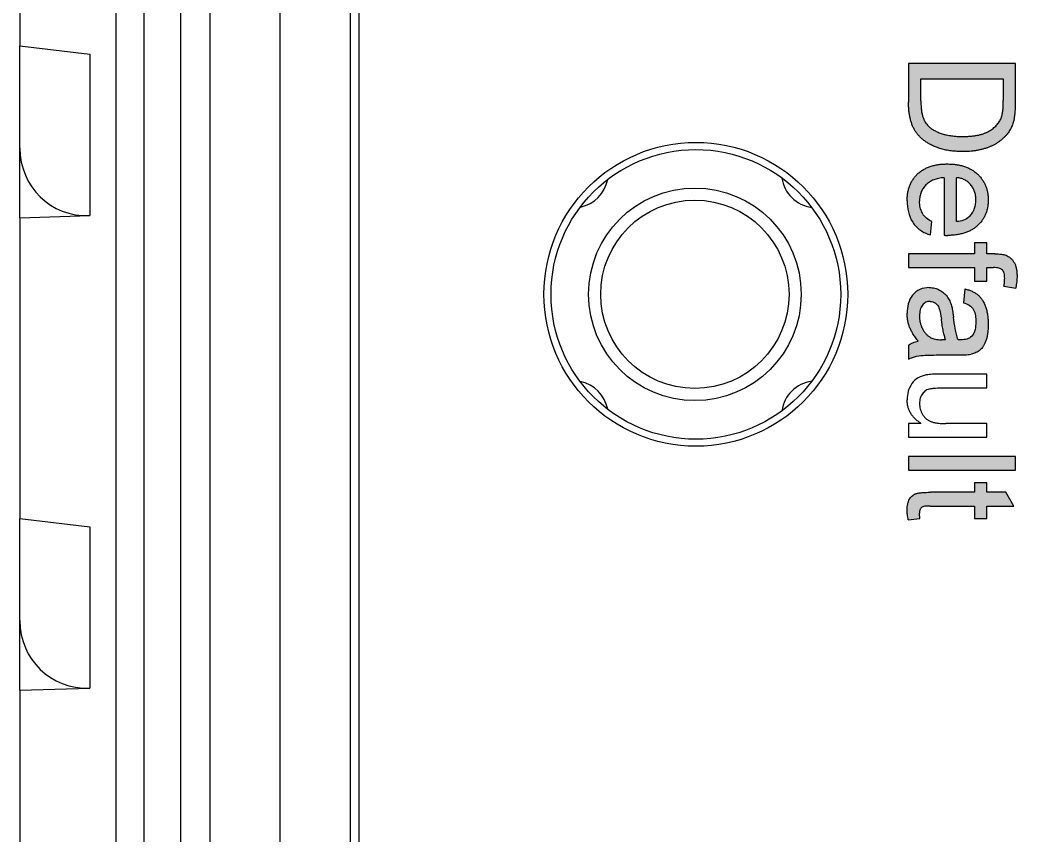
# Model space of a CAD drawing. Extents: x 322 to 1472, y 144 to 807.
# Drawn here: x 1183.41 to 1199.82, y 326.74 to 340.16 of the extents above; entities that cross this region are included whole.
import ezdxf

# ---------------------------------------------------------------- set-up
doc = ezdxf.new("R2010")
doc.units = 0
doc.header["$LTSCALE"] = 2
doc.layers.get('0').update_dxf_attribs({"linetype": 'CONTINUOUS'})
doc.layers.add('DIM', color=7, linetype='CONTINUOUS')

msp = doc.modelspace()

# ---------------------------------------------------------------- hatches: boundary and pattern name
at = {"layer": 'DIM'}
h = msp.add_hatch(color=7, dxfattribs=at)
edge = h.paths.add_edge_path()
edge.add_line((1199.802, 338.832), (1199.802, 339.436))
edge.add_line((1199.802, 339.436), (1198.038, 339.436))
edge.add_line((1198.038, 339.436), (1198.038, 338.804))
edge.add_spline(control_points=[(1198.038, 338.804), (1198.039, 338.778), (1198.039, 338.728), (1198.045, 338.655), (1198.055, 338.587), (1198.067, 338.524), (1198.085, 338.465), (1198.104, 338.41), (1198.129, 338.359), (1198.156, 338.313), (1198.189, 338.27), (1198.227, 338.229), (1198.269, 338.19), (1198.318, 338.153), (1198.372, 338.118), (1198.433, 338.086), (1198.501, 338.059), (1198.575, 338.033), (1198.656, 338.013), (1198.742, 337.999), (1198.834, 337.99), (1198.897, 337.989), (1198.93, 337.988)], knot_values=[0, 0, 0, 0, 0.055711, 0.108245, 0.158034, 0.204733, 0.249127, 0.291321, 0.331315, 0.369829, 0.408152, 0.448111, 0.490062, 0.533959, 0.58038, 0.629976, 0.683019, 0.739655, 0.799762, 0.862723, 0.929456, 1, 1, 1, 1], degree=3, periodic=0)
edge.add_spline(control_points=[(1198.93, 337.988), (1198.949, 337.988), (1198.988, 337.989), (1199.044, 337.992), (1199.099, 337.997), (1199.152, 338.005), (1199.204, 338.014), (1199.254, 338.027), (1199.303, 338.04), (1199.349, 338.057), (1199.394, 338.075), (1199.437, 338.095), (1199.478, 338.118), (1199.517, 338.142), (1199.553, 338.17), (1199.588, 338.199), (1199.621, 338.23), (1199.641, 338.253), (1199.651, 338.264)], knot_values=[0, 0, 0, 0, 0.073164, 0.144212, 0.213251, 0.280903, 0.346729, 0.411033, 0.474185, 0.536158, 0.597, 0.656299, 0.714647, 0.772453, 0.829467, 0.886118, 0.943188, 1, 1, 1, 1], degree=3, periodic=0)
edge.add_spline(control_points=[(1199.651, 338.264), (1199.665, 338.282), (1199.694, 338.319), (1199.73, 338.381), (1199.758, 338.449), (1199.771, 338.496), (1199.777, 338.521)], knot_values=[0, 0, 0, 0, 0.242191, 0.486857, 0.738805, 1, 1, 1, 1], degree=3, periodic=0)
edge.add_spline(control_points=[(1199.777, 338.521), (1199.783, 338.546), (1199.787, 338.572), (1199.79, 338.598), (1199.794, 338.624), (1199.796, 338.65), (1199.798, 338.676), (1199.801, 338.728), (1199.802, 338.78), (1199.802, 338.832)], knot_values=[0, 0, 0, 0, 0.000078, 0.000078, 0.000078, 0.000157, 0.000157, 0.000157, 0.000313, 0.000313, 0.000313, 0.000313], degree=3, periodic=0)
edge = h.paths.add_edge_path()
edge.add_spline(control_points=[(1198.672, 337.785), (1198.698, 337.784), (1198.749, 337.784), (1198.823, 337.776), (1198.893, 337.763), (1198.958, 337.745), (1199.018, 337.722), (1199.074, 337.692), (1199.126, 337.659), (1199.173, 337.62), (1199.214, 337.577), (1199.251, 337.531), (1199.282, 337.481), (1199.307, 337.429), (1199.326, 337.373), (1199.34, 337.315), (1199.348, 337.253), (1199.35, 337.211), (1199.35, 337.189)], knot_values=[0, 0, 0, 0, 0.077009, 0.149528, 0.219025, 0.284892, 0.348444, 0.409696, 0.470089, 0.529663, 0.588511, 0.645802, 0.702657, 0.759421, 0.816772, 0.875637, 0.93649, 1, 1, 1, 1], degree=3, periodic=0)
edge.add_spline(control_points=[(1199.35, 337.189), (1199.35, 337.168), (1199.348, 337.127), (1199.34, 337.067), (1199.327, 337.01), (1199.307, 336.956), (1199.283, 336.905), (1199.253, 336.857), (1199.217, 336.812), (1199.176, 336.77), (1199.13, 336.732), (1199.08, 336.699), (1199.024, 336.671), (1198.965, 336.648), (1198.901, 336.631), (1198.833, 336.618), (1198.76, 336.61), (1198.71, 336.609), (1198.684, 336.609)], knot_values=[0, 0, 0, 0, 0.062836, 0.122971, 0.181637, 0.238963, 0.295272, 0.352148, 0.409474, 0.46841, 0.528347, 0.588545, 0.650243, 0.713999, 0.780252, 0.849529, 0.922648, 1, 1, 1, 1], degree=3, periodic=0)
edge.add_spline(control_points=[(1198.684, 336.609), (1198.675, 336.609), (1198.665, 336.609), (1198.655, 336.609), (1198.651, 336.609), (1198.646, 336.609), (1198.641, 336.61), (1198.636, 336.61), (1198.631, 336.61), (1198.626, 336.61)], knot_values=[0, 0, 0, 0, 0.000029, 0.000029, 0.000029, 0.000043, 0.000043, 0.000043, 0.000058, 0.000058, 0.000058, 0.000058], degree=3, periodic=0)
edge.add_line((1198.626, 336.61), (1198.626, 337.559))
edge.add_spline(control_points=[(1198.626, 337.559), (1198.61, 337.557), (1198.579, 337.555), (1198.534, 337.547), (1198.492, 337.537), (1198.453, 337.524), (1198.416, 337.508), (1198.382, 337.488), (1198.352, 337.466), (1198.324, 337.44), (1198.299, 337.413), (1198.278, 337.384), (1198.26, 337.353), (1198.245, 337.32), (1198.234, 337.286), (1198.225, 337.25), (1198.22, 337.212), (1198.22, 337.187), (1198.219, 337.173)], knot_values=[0, 0, 0, 0, 0.076546, 0.149754, 0.218882, 0.285099, 0.348766, 0.410233, 0.470857, 0.530387, 0.589538, 0.646884, 0.704289, 0.761368, 0.81848, 0.876944, 0.937289, 1, 1, 1, 1], degree=3, periodic=0)
edge.add_spline(control_points=[(1198.219, 337.173), (1198.221, 337.138), (1198.222, 337.103), (1198.238, 337.035), (1198.25, 337.002), (1198.285, 336.941), (1198.308, 336.914), (1198.361, 336.87), (1198.392, 336.853), (1198.423, 336.837)], knot_values=[0, 0, 0, 0, 0.25, 0.25, 0.5, 0.5, 0.75, 0.75, 1, 1, 1, 1], degree=3, periodic=0)
edge.add_line((1198.423, 336.837), (1198.4, 336.616))
edge.add_spline(control_points=[(1198.4, 336.616), (1198.341, 336.634), (1198.284, 336.659), (1198.184, 336.73), (1198.14, 336.775), (1198.074, 336.878), (1198.05, 336.936), (1198.021, 337.055), (1198.016, 337.116), (1198.016, 337.177)], knot_values=[0, 0, 0, 0, 0.25, 0.25, 0.5, 0.5, 0.75, 0.75, 1, 1, 1, 1], degree=3, periodic=0)
edge.add_spline(control_points=[(1198.016, 337.177), (1198.016, 337.2), (1198.018, 337.244), (1198.025, 337.309), (1198.039, 337.37), (1198.058, 337.428), (1198.082, 337.482), (1198.112, 337.532), (1198.147, 337.579), (1198.188, 337.622), (1198.233, 337.66), (1198.283, 337.693), (1198.337, 337.722), (1198.396, 337.745), (1198.459, 337.763), (1198.526, 337.776), (1198.598, 337.784), (1198.647, 337.784), (1198.672, 337.785)], knot_values=[0, 0, 0, 0, 0.067347, 0.131262, 0.193092, 0.252518, 0.310717, 0.367761, 0.425498, 0.483458, 0.542074, 0.601156, 0.661042, 0.722871, 0.787428, 0.854507, 0.92535, 1, 1, 1, 1], degree=3, periodic=0)
edge = h.paths.add_edge_path()
edge.add_spline(control_points=[(1199.643, 336.282), (1199.656, 336.276), (1199.682, 336.264), (1199.717, 336.237), (1199.749, 336.205), (1199.776, 336.166), (1199.799, 336.121), (1199.814, 336.068), (1199.823, 336.008), (1199.824, 335.965), (1199.825, 335.943)], knot_values=[0, 0, 0, 0, 0.105246, 0.210587, 0.319712, 0.434051, 0.55626, 0.689359, 0.836891, 1, 1, 1, 1], degree=3, periodic=0)
edge.add_spline(control_points=[(1199.825, 335.943), (1199.825, 335.927), (1199.824, 335.895), (1199.819, 335.846), (1199.813, 335.795), (1199.806, 335.76), (1199.803, 335.742)], knot_values=[0, 0, 0, 0, 0.231126, 0.473559, 0.729501, 1, 1, 1, 1], degree=3, periodic=0)
edge.add_line((1199.803, 335.742), (1199.61, 335.775))
edge.add_spline(control_points=[(1199.61, 335.775), (1199.613, 335.796), (1199.62, 335.838), (1199.621, 335.881), (1199.621, 335.901)], knot_values=[0, 0, 0, 0, 0.51581, 1, 1, 1, 1], degree=3, periodic=0)
edge.add_spline(control_points=[(1199.621, 335.901), (1199.621, 335.916), (1199.62, 335.944), (1199.613, 335.983), (1199.601, 336.015), (1199.584, 336.041), (1199.558, 336.06), (1199.524, 336.071), (1199.483, 336.079), (1199.453, 336.08), (1199.437, 336.08)], knot_values=[0, 0, 0, 0, 0.150092, 0.278912, 0.389369, 0.486824, 0.584707, 0.699957, 0.837046, 1, 1, 1, 1], degree=3, periodic=0)
edge.add_line((1199.437, 336.08), (1199.327, 336.08))
edge.add_line((1199.327, 336.08), (1199.327, 335.854))
edge.add_line((1199.327, 335.854), (1199.124, 335.854))
edge.add_line((1199.124, 335.854), (1199.124, 336.08))
edge.add_line((1199.124, 336.08), (1198.038, 336.08))
edge.add_line((1198.038, 336.08), (1198.038, 336.306))
edge.add_line((1198.038, 336.306), (1199.124, 336.306))
edge.add_line((1199.124, 336.306), (1199.124, 336.487))
edge.add_line((1199.124, 336.487), (1199.327, 336.487))
edge.add_line((1199.327, 336.487), (1199.327, 336.306))
edge.add_line((1199.327, 336.306), (1199.459, 336.306))
edge.add_spline(control_points=[(1199.459, 336.306), (1199.478, 336.306), (1199.514, 336.305), (1199.564, 336.301), (1199.607, 336.294), (1199.632, 336.286), (1199.643, 336.282)], knot_values=[0, 0, 0, 0, 0.310103, 0.579649, 0.808071, 1, 1, 1, 1], degree=3, periodic=0)
edge = h.paths.add_edge_path()
edge.add_spline(control_points=[(1199.35, 335.143), (1199.35, 335.116), (1199.349, 335.066), (1199.342, 334.995), (1199.33, 334.931), (1199.313, 334.875), (1199.292, 334.826), (1199.27, 334.784), (1199.244, 334.749), (1199.216, 334.72), (1199.184, 334.697), (1199.148, 334.678), (1199.11, 334.663), (1199.082, 334.656), (1199.067, 334.652)], knot_values=[0, 0, 0, 0, 0.127702, 0.243368, 0.347189, 0.441283, 0.526055, 0.60282, 0.672114, 0.735775, 0.797778, 0.861765, 0.928534, 1, 1, 1, 1], degree=3, periodic=0)
edge.add_spline(control_points=[(1199.067, 334.652), (1199.036, 334.647), (1199.003, 334.645), (1198.971, 334.643), (1198.955, 334.643), (1198.939, 334.642), (1198.923, 334.642), (1198.906, 334.642), (1198.89, 334.641), (1198.874, 334.641)], knot_values=[0, 0, 0, 0, 0.000097, 0.000097, 0.000097, 0.000145, 0.000145, 0.000145, 0.000194, 0.000194, 0.000194, 0.000194], degree=3, periodic=0)
edge.add_line((1198.874, 334.641), (1198.598, 334.641))
edge.add_spline(control_points=[(1198.598, 334.641), (1198.503, 334.641), (1198.408, 334.64), (1198.265, 334.634), (1198.218, 334.63), (1198.126, 334.61), (1198.082, 334.593), (1198.038, 334.574)], knot_values=[0, 0, 0, 0, 0.5, 0.5, 0.75, 0.75, 1, 1, 1, 1], degree=3, periodic=0)
edge.add_line((1198.038, 334.574), (1198.038, 334.8))
edge.add_spline(control_points=[(1198.038, 334.8), (1198.05, 334.808), (1198.073, 334.825), (1198.112, 334.844), (1198.153, 334.859), (1198.182, 334.865), (1198.197, 334.868)], knot_values=[0, 0, 0, 0, 0.245708, 0.491046, 0.741711, 1, 1, 1, 1], degree=3, periodic=0)
edge.add_spline(control_points=[(1198.197, 334.868), (1198.181, 334.887), (1198.151, 334.926), (1198.112, 334.984), (1198.081, 335.04), (1198.056, 335.096), (1198.038, 335.151), (1198.025, 335.208), (1198.017, 335.267), (1198.016, 335.307), (1198.016, 335.328)], knot_values=[0, 0, 0, 0, 0.149649, 0.288318, 0.415394, 0.533751, 0.647854, 0.762534, 0.879627, 1, 1, 1, 1], degree=3, periodic=0)
edge.add_spline(control_points=[(1198.016, 335.328), (1198.017, 335.38), (1198.021, 335.433), (1198.048, 335.535), (1198.071, 335.583), (1198.137, 335.664), (1198.179, 335.697), (1198.275, 335.741), (1198.328, 335.748), (1198.38, 335.749)], knot_values=[0, 0, 0, 0, 0.25, 0.25, 0.5, 0.5, 0.75, 0.75, 1, 1, 1, 1], degree=3, periodic=0)
edge.add_spline(control_points=[(1198.38, 335.749), (1198.395, 335.749), (1198.426, 335.748), (1198.47, 335.74), (1198.512, 335.728), (1198.551, 335.709), (1198.588, 335.687), (1198.621, 335.661), (1198.651, 335.633), (1198.676, 335.601), (1198.698, 335.566), (1198.717, 335.529), (1198.733, 335.49), (1198.742, 335.463), (1198.746, 335.45)], knot_values=[0, 0, 0, 0, 0.090098, 0.176573, 0.262615, 0.347783, 0.431934, 0.51333, 0.593591, 0.672925, 0.75318, 0.833665, 0.91618, 1, 1, 1, 1], degree=3, periodic=0)
edge.add_spline(control_points=[(1198.746, 335.45), (1198.749, 335.438), (1198.755, 335.413), (1198.763, 335.37), (1198.771, 335.32), (1198.776, 335.283), (1198.778, 335.264)], knot_values=[0, 0, 0, 0, 0.188812, 0.4193, 0.688495, 1, 1, 1, 1], degree=3, periodic=0)
edge.add_spline(control_points=[(1198.778, 335.264), (1198.787, 335.201), (1198.795, 335.138), (1198.806, 335.076), (1198.812, 335.045), (1198.818, 335.014), (1198.826, 334.983), (1198.833, 334.952), (1198.842, 334.921), (1198.853, 334.891)], knot_values=[0, 0, 0, 0, 0.00019, 0.00019, 0.00019, 0.000285, 0.000285, 0.000285, 0.000381, 0.000381, 0.000381, 0.000381], degree=3, periodic=0)
edge.add_spline(control_points=[(1198.853, 334.891), (1198.861, 334.891), (1198.87, 334.891), (1198.879, 334.891), (1198.883, 334.891), (1198.888, 334.89), (1198.892, 334.89), (1198.896, 334.89), (1198.901, 334.89), (1198.905, 334.89)], knot_values=[0, 0, 0, 0, 0.000026, 0.000026, 0.000026, 0.000039, 0.000039, 0.000039, 0.000053, 0.000053, 0.000053, 0.000053], degree=3, periodic=0)
edge.add_spline(control_points=[(1198.905, 334.89), (1198.937, 334.891), (1198.968, 334.893), (1199.028, 334.91), (1199.057, 334.925), (1199.078, 334.948)], knot_values=[0, 0, 0, 0, 0.5, 0.5, 1, 1, 1, 1], degree=3, periodic=0)
edge.add_spline(control_points=[(1199.078, 334.948), (1199.105, 334.981), (1199.123, 335.019), (1199.143, 335.1), (1199.146, 335.142), (1199.147, 335.183)], knot_values=[0, 0, 0, 0, 0.5, 0.5, 1, 1, 1, 1], degree=3, periodic=0)
edge.add_spline(control_points=[(1199.147, 335.183), (1199.146, 335.218), (1199.145, 335.253), (1199.134, 335.321), (1199.126, 335.355), (1199.092, 335.417), (1199.066, 335.441), (1199.008, 335.478), (1198.976, 335.49), (1198.943, 335.501)], knot_values=[0, 0, 0, 0, 0.25, 0.25, 0.5, 0.5, 0.75, 0.75, 1, 1, 1, 1], degree=3, periodic=0)
edge.add_line((1198.943, 335.501), (1198.966, 335.727))
edge.add_spline(control_points=[(1198.966, 335.727), (1198.987, 335.722), (1199.028, 335.712), (1199.085, 335.69), (1199.136, 335.663), (1199.181, 335.632), (1199.22, 335.593), (1199.254, 335.548), (1199.283, 335.495), (1199.307, 335.436), (1199.327, 335.37), (1199.34, 335.298), (1199.348, 335.222), (1199.35, 335.17), (1199.35, 335.143)], knot_values=[0, 0, 0, 0, 0.085109, 0.16434, 0.23809, 0.308295, 0.378119, 0.450588, 0.528515, 0.611922, 0.701438, 0.795468, 0.894769, 1, 1, 1, 1], degree=3, periodic=0)
h.paths.add_polyline_path([(1199.802, 332.742), (1199.802, 332.968), (1198.038, 332.968), (1198.038, 332.742)])
edge = h.paths.add_edge_path()
edge.add_line((1199.77, 332.154), (1199.641, 332.38))
edge.add_line((1199.641, 332.38), (1199.327, 332.38))
edge.add_line((1199.327, 332.38), (1199.327, 332.538))
edge.add_line((1199.327, 332.538), (1199.124, 332.538))
edge.add_line((1199.124, 332.538), (1199.124, 332.38))
edge.add_line((1199.124, 332.38), (1198.401, 332.38))
edge.add_spline(control_points=[(1198.401, 332.38), (1198.385, 332.38), (1198.356, 332.38), (1198.314, 332.378), (1198.277, 332.377), (1198.243, 332.374), (1198.214, 332.37), (1198.188, 332.366), (1198.167, 332.361), (1198.144, 332.353), (1198.12, 332.34), (1198.094, 332.319), (1198.071, 332.294), (1198.051, 332.265), (1198.035, 332.229), (1198.024, 332.187), (1198.017, 332.139), (1198.016, 332.105), (1198.016, 332.087)], knot_values=[0, 0, 0, 0, 0.08041, 0.153438, 0.219692, 0.27866, 0.330446, 0.374984, 0.413237, 0.444733, 0.50091, 0.558196, 0.616406, 0.678336, 0.745857, 0.820881, 0.905293, 1, 1, 1, 1], degree=3, periodic=0)
edge.add_spline(control_points=[(1198.016, 332.087), (1198.016, 332.075), (1198.016, 332.05), (1198.021, 332.011), (1198.027, 331.97), (1198.032, 331.942), (1198.035, 331.928)], knot_values=[0, 0, 0, 0, 0.226392, 0.467087, 0.724667, 1, 1, 1, 1], degree=3, periodic=0)
edge.add_line((1198.035, 331.928), (1198.225, 331.95))
edge.add_spline(control_points=[(1198.225, 331.95), (1198.224, 331.958), (1198.224, 331.965), (1198.223, 331.972), (1198.222, 331.98), (1198.222, 331.987), (1198.221, 331.995), (1198.22, 332.009), (1198.22, 332.024), (1198.219, 332.039)], knot_values=[0, 0, 0, 0, 0.000022, 0.000022, 0.000022, 0.000044, 0.000044, 0.000044, 0.000089, 0.000089, 0.000089, 0.000089], degree=3, periodic=0)
edge.add_spline(control_points=[(1198.219, 332.039), (1198.22, 332.046), (1198.22, 332.059), (1198.223, 332.078), (1198.228, 332.095), (1198.236, 332.112), (1198.252, 332.13), (1198.272, 332.143), (1198.295, 332.149), (1198.321, 332.151), (1198.354, 332.154), (1198.379, 332.154), (1198.393, 332.154)], knot_values=[0, 0, 0, 0, 0.087002, 0.164627, 0.234262, 0.295791, 0.406691, 0.518458, 0.590477, 0.694123, 0.830533, 1, 1, 1, 1], degree=3, periodic=0)
edge.add_line((1198.393, 332.154), (1199.124, 332.154))
edge.add_line((1199.124, 332.154), (1199.124, 331.95))
edge.add_line((1199.124, 331.95), (1199.327, 331.95))
edge.add_line((1199.327, 331.95), (1199.327, 332.154))
edge.add_line((1199.327, 332.154), (1199.77, 332.154))
edge = h.paths.add_edge_path()
edge.add_line((1198.242, 338.823), (1198.242, 339.187))
edge.add_line((1198.242, 339.187), (1199.599, 339.187))
edge.add_line((1199.599, 339.187), (1199.599, 338.829))
edge.add_spline(control_points=[(1199.599, 338.829), (1199.599, 338.813), (1199.598, 338.782), (1199.597, 338.737), (1199.594, 338.695), (1199.59, 338.657), (1199.585, 338.622), (1199.579, 338.591), (1199.572, 338.563), (1199.565, 338.546), (1199.562, 338.538)], knot_values=[0, 0, 0, 0, 0.163966, 0.317219, 0.458754, 0.588794, 0.707262, 0.814752, 0.912575, 1, 1, 1, 1], degree=3, periodic=0)
edge.add_spline(control_points=[(1199.562, 338.538), (1199.558, 338.527), (1199.549, 338.507), (1199.531, 338.477), (1199.511, 338.448), (1199.487, 338.421), (1199.46, 338.395), (1199.43, 338.37), (1199.397, 338.347), (1199.362, 338.324), (1199.322, 338.303), (1199.279, 338.285), (1199.231, 338.27), (1199.179, 338.258), (1199.123, 338.249), (1199.064, 338.242), (1199, 338.238), (1198.956, 338.237), (1198.934, 338.237)], knot_values=[0, 0, 0, 0, 0.045739, 0.092192, 0.139392, 0.188147, 0.238475, 0.290706, 0.345457, 0.402572, 0.462819, 0.526423, 0.593502, 0.665218, 0.741313, 0.822603, 0.908745, 1, 1, 1, 1], degree=3, periodic=0)
edge.add_spline(control_points=[(1198.934, 338.237), (1198.902, 338.237), (1198.839, 338.238), (1198.75, 338.247), (1198.668, 338.26), (1198.593, 338.28), (1198.526, 338.304), (1198.466, 338.334), (1198.412, 338.367), (1198.382, 338.394), (1198.367, 338.407)], knot_values=[0, 0, 0, 0, 0.159914, 0.308171, 0.444839, 0.571629, 0.689554, 0.799137, 0.902225, 1, 1, 1, 1], degree=3, periodic=0)
edge.add_spline(control_points=[(1198.367, 338.407), (1198.357, 338.417), (1198.337, 338.437), (1198.313, 338.473), (1198.292, 338.514), (1198.273, 338.561), (1198.259, 338.614), (1198.249, 338.676), (1198.243, 338.747), (1198.242, 338.797), (1198.242, 338.823)], knot_values=[0, 0, 0, 0, 0.092927, 0.190101, 0.292671, 0.402362, 0.523803, 0.663293, 0.822015, 1, 1, 1, 1], degree=3, periodic=0)
edge = h.paths.add_edge_path(flags=16)
edge.add_line((1198.83, 336.835), (1198.83, 337.559))
edge.add_spline(control_points=[(1198.83, 337.559), (1198.842, 337.557), (1198.865, 337.555), (1198.898, 337.548), (1198.93, 337.538), (1198.96, 337.525), (1198.988, 337.509), (1199.014, 337.491), (1199.038, 337.469), (1199.061, 337.445), (1199.081, 337.418), (1199.098, 337.39), (1199.114, 337.36), (1199.125, 337.329), (1199.135, 337.297), (1199.142, 337.262), (1199.146, 337.227), (1199.146, 337.202), (1199.147, 337.19)], knot_values=[0, 0, 0, 0, 0.065409, 0.129085, 0.190281, 0.250223, 0.309856, 0.369178, 0.429095, 0.490822, 0.552609, 0.614486, 0.675499, 0.737376, 0.800264, 0.865095, 0.931081, 1, 1, 1, 1], degree=3, periodic=0)
edge.add_spline(control_points=[(1199.147, 337.19), (1199.146, 337.176), (1199.145, 337.15), (1199.141, 337.111), (1199.132, 337.074), (1199.12, 337.038), (1199.105, 337.005), (1199.086, 336.974), (1199.064, 336.944), (1199.047, 336.927), (1199.038, 336.918)], knot_values=[0, 0, 0, 0, 0.136244, 0.266361, 0.391605, 0.514434, 0.635729, 0.755671, 0.8763, 1, 1, 1, 1], degree=3, periodic=0)
edge.add_spline(control_points=[(1199.038, 336.918), (1199.01, 336.892), (1198.978, 336.872), (1198.906, 336.846), (1198.868, 336.84), (1198.83, 336.835)], knot_values=[0, 0, 0, 0, 0.5, 0.5, 1, 1, 1, 1], degree=3, periodic=0)
edge = h.paths.add_edge_path(flags=16)
edge.add_spline(control_points=[(1198.393, 335.523), (1198.381, 335.523), (1198.357, 335.521), (1198.324, 335.508), (1198.294, 335.489), (1198.267, 335.46), (1198.245, 335.425), (1198.23, 335.381), (1198.221, 335.331), (1198.22, 335.295), (1198.219, 335.276)], knot_values=[0, 0, 0, 0, 0.106177, 0.20868, 0.312737, 0.425101, 0.548066, 0.68164, 0.83148, 1, 1, 1, 1], degree=3, periodic=0)
edge.add_spline(control_points=[(1198.219, 335.276), (1198.22, 335.257), (1198.221, 335.218), (1198.232, 335.163), (1198.248, 335.11), (1198.272, 335.062), (1198.299, 335.019), (1198.331, 334.981), (1198.366, 334.949), (1198.392, 334.933), (1198.405, 334.925)], knot_values=[0, 0, 0, 0, 0.140553, 0.275516, 0.406786, 0.536132, 0.661649, 0.779376, 0.890775, 1, 1, 1, 1], degree=3, periodic=0)
edge.add_spline(control_points=[(1198.405, 334.925), (1198.416, 334.919), (1198.44, 334.908), (1198.482, 334.899), (1198.53, 334.892), (1198.565, 334.892), (1198.583, 334.891)], knot_values=[0, 0, 0, 0, 0.201647, 0.431746, 0.697652, 1, 1, 1, 1], degree=3, periodic=0)
edge.add_line((1198.583, 334.891), (1198.649, 334.89))
edge.add_spline(control_points=[(1198.649, 334.89), (1198.645, 334.9), (1198.638, 334.921), (1198.629, 334.955), (1198.619, 334.992), (1198.611, 335.033), (1198.602, 335.077), (1198.594, 335.125), (1198.586, 335.177), (1198.581, 335.212), (1198.579, 335.23)], knot_values=[0, 0, 0, 0, 0.091169, 0.192402, 0.302457, 0.421923, 0.552321, 0.691338, 0.841219, 1, 1, 1, 1], degree=3, periodic=0)
edge.add_spline(control_points=[(1198.579, 335.23), (1198.57, 335.294), (1198.563, 335.358), (1198.528, 335.447), (1198.508, 335.474), (1198.457, 335.512), (1198.425, 335.522), (1198.393, 335.523)], knot_values=[0, 0, 0, 0, 0.5, 0.5, 0.75, 0.75, 1, 1, 1, 1], degree=3, periodic=0)

# ---------------------------------------------------------------- linework, layer by layer
at = {"color": 8, "linetype": 'CONTINUOUS'}
for p, q in [((1184.994, 319.421), (1184.994, 388.921)), ((1185.453, 388.921), (1185.453, 319.421)), ((1186.058, 319.421), (1186.058, 388.921)), ((1186.539, 388.921), (1186.539, 319.421)), ((1188.854, 319.421), (1188.854, 388.921)), ((1188.993, 388.921), (1188.993, 319.421)), ((1184.56, 339.592), (1184.56, 336.934)), ((1199.802, 339.436), (1198.038, 339.436)), ((1198.038, 339.436), (1198.038, 338.804)), ((1199.802, 338.832), (1199.802, 339.436)), ((1198.242, 339.187), (1199.599, 339.187)), ((1198.242, 338.823), (1198.242, 339.187)), ((1199.599, 339.187), (1199.599, 338.829)), ((1198.626, 337.559), (1198.626, 336.61)), ((1198.83, 336.835), (1198.83, 337.559)), ((1198.4, 336.616), (1198.423, 336.837)), ((1199.327, 336.487), (1199.124, 336.487)), ((1199.124, 336.487), (1199.124, 336.306)), ((1199.327, 336.306), (1199.327, 336.487)), ((1199.124, 336.306), (1198.038, 336.306)), ((1198.038, 336.306), (1198.038, 336.08)), ((1199.459, 336.306), (1199.327, 336.306)), ((1198.038, 336.08), (1199.124, 336.08)), ((1199.124, 336.08), (1199.124, 335.854)), ((1199.327, 335.854), (1199.327, 336.08)), ((1199.327, 336.08), (1199.437, 336.08)), ((1199.124, 335.854), (1199.327, 335.854)), ((1198.966, 335.727), (1198.943, 335.501)), ((1199.61, 335.775), (1199.803, 335.742)), ((1198.649, 334.89), (1198.583, 334.891)), ((1198.038, 334.8), (1198.038, 334.574)), ((1198.598, 334.641), (1198.874, 334.641)), ((1199.327, 334.325), (1198.533, 334.325)), ((1199.327, 334.099), (1199.327, 334.325)), ((1198.626, 334.099), (1199.327, 334.099)), ((1198.249, 333.511), (1198.038, 333.511)), ((1198.038, 333.511), (1198.038, 333.285)), ((1199.327, 333.511), (1198.65, 333.511)), ((1199.327, 333.285), (1199.327, 333.511)), ((1198.038, 333.285), (1199.327, 333.285)), ((1199.802, 332.968), (1198.038, 332.968)), ((1198.038, 332.968), (1198.038, 332.742)), ((1199.802, 332.742), (1199.802, 332.968)), ((1198.038, 332.742), (1199.802, 332.742)), ((1199.327, 332.538), (1199.124, 332.538)), ((1199.124, 332.538), (1199.124, 332.38)), ((1199.327, 332.38), (1199.327, 332.538)), ((1199.124, 332.38), (1198.401, 332.38)), ((1199.641, 332.38), (1199.327, 332.38)), ((1199.77, 332.154), (1199.641, 332.38)), ((1198.393, 332.154), (1199.124, 332.154)), ((1199.124, 332.154), (1199.124, 331.95)), ((1199.327, 331.95), (1199.327, 332.154)), ((1199.327, 332.154), (1199.77, 332.154)), ((1198.035, 331.928), (1198.225, 331.95)), ((1199.124, 331.95), (1199.327, 331.95)), ((1184.56, 331.814), (1184.56, 329.156))]:
    msp.add_line(p, q, dxfattribs=at)
at = {"color": 7, "linetype": 'CONTINUOUS'}
for p, q in [((1187.688, 388.921), (1187.688, 319.421)), ((1183.412, 344.677), (1183.412, 339.727)), ((1183.412, 339.727), (1184.56, 339.592)), ((1183.412, 338.048), (1183.412, 339.727)), ((1183.412, 336.899), (1183.412, 339.727)), ((1183.412, 336.899), (1184.56, 336.934)), ((1183.412, 336.899), (1183.412, 331.949)), ((1183.412, 331.949), (1184.56, 331.814)), ((1183.412, 330.27), (1183.412, 331.949)), ((1183.412, 329.121), (1183.412, 331.949)), ((1183.412, 329.121), (1184.56, 329.156)), ((1183.412, 329.121), (1183.412, 324.171))]:
    msp.add_line(p, q, dxfattribs=at)
for centre, radius in [((1194.538, 335.639), 2.5), ((1194.538, 335.638), 2.384), ((1194.522, 335.639), 1.75)]:
    msp.add_circle(centre, radius, dxfattribs=at)
at = {"color": 8, "linetype": 'CONTINUOUS'}
msp.add_circle((1194.522, 335.639), 1.55, dxfattribs=at)
at = {"color": 7, "linetype": 'CONTINUOUS'}
for centre, start, end in [((1192.522, 337.639), 281.4742, 348.9638), ((1196.522, 337.639), 188.244, 262.2351), ((1192.522, 333.639), 10.88, 78.6445), ((1196.522, 333.639), 97.6549, 171.9035)]:
    msp.add_arc(centre, 0.575, start, end, dxfattribs=at)
for centre in [(1184.612, 338.137), (1184.612, 330.359)]:
    msp.add_ellipse(centre, major_axis=(0.864, 0.897), ratio=0.92858, start_param=2.374717, end_param=3.90188, dxfattribs=at)
at = {"color": 8, "linetype": 'CONTINUOUS'}
for points, knots in [([(1198.93, 337.988), (1198.897, 337.989), (1198.834, 337.99), (1198.742, 337.999), (1198.656, 338.013), (1198.575, 338.033), (1198.501, 338.059), (1198.433, 338.086), (1198.372, 338.118), (1198.318, 338.153), (1198.269, 338.19), (1198.227, 338.229), (1198.189, 338.27), (1198.156, 338.313), (1198.129, 338.359), (1198.104, 338.41), (1198.085, 338.465), (1198.067, 338.524), (1198.055, 338.587), (1198.045, 338.655), (1198.039, 338.728), (1198.039, 338.778), (1198.038, 338.804)], [0, 0, 0, 0, 0.0705442, 0.1372773, 0.2002382, 0.2603446, 0.3169805, 0.3700242, 0.4196204, 0.4660411, 0.5099381, 0.5518895, 0.5918478, 0.6301709, 0.6686851, 0.7086793, 0.7508727, 0.7952666, 0.8419656, 0.8917549, 0.9442891, 1, 1, 1, 1]), ([(1198.242, 338.823), (1198.242, 338.797), (1198.243, 338.747), (1198.249, 338.676), (1198.259, 338.614), (1198.273, 338.561), (1198.292, 338.514), (1198.313, 338.473), (1198.337, 338.437), (1198.357, 338.417), (1198.367, 338.407)], [0, 0, 0, 0, 0.177985, 0.336707, 0.476197, 0.597638, 0.707329, 0.809899, 0.907073, 1, 1, 1, 1]), ([(1199.562, 338.538), (1199.565, 338.546), (1199.572, 338.563), (1199.579, 338.591), (1199.585, 338.622), (1199.59, 338.657), (1199.594, 338.695), (1199.597, 338.737), (1199.598, 338.782), (1199.599, 338.813), (1199.599, 338.829)], [0, 0, 0, 0, 0.087425, 0.185248, 0.292738, 0.411206, 0.541246, 0.682781, 0.836034, 1, 1, 1, 1]), ([(1199.777, 338.521), (1199.783, 338.546), (1199.787, 338.572), (1199.79, 338.598), (1199.794, 338.624), (1199.796, 338.65), (1199.798, 338.676), (1199.801, 338.728), (1199.802, 338.78), (1199.802, 338.832)], [0, 0, 0, 0, 0.000078468, 0.000078468, 0.000078468, 0.0001568935, 0.0001568935, 0.0001568935, 0.0003132828, 0.0003132828, 0.0003132828, 0.0003132828]), ([(1198.934, 338.237), (1198.956, 338.237), (1199, 338.238), (1199.064, 338.242), (1199.123, 338.249), (1199.179, 338.258), (1199.231, 338.27), (1199.279, 338.285), (1199.322, 338.303), (1199.362, 338.324), (1199.397, 338.347), (1199.43, 338.37), (1199.46, 338.395), (1199.487, 338.421), (1199.511, 338.448), (1199.531, 338.477), (1199.549, 338.507), (1199.558, 338.527), (1199.562, 338.538)], [0, 0, 0, 0, 0.091255, 0.177397, 0.258687, 0.334782, 0.406498, 0.473577, 0.537181, 0.597428, 0.654543, 0.709294, 0.761525, 0.811853, 0.860608, 0.907808, 0.954261, 1, 1, 1, 1]), ([(1199.777, 338.521), (1199.771, 338.496), (1199.758, 338.449), (1199.73, 338.381), (1199.694, 338.319), (1199.665, 338.282), (1199.651, 338.264)], [0, 0, 0, 0, 0.261195, 0.513143, 0.757809, 1, 1, 1, 1]), ([(1198.367, 338.407), (1198.382, 338.394), (1198.412, 338.367), (1198.466, 338.334), (1198.526, 338.304), (1198.593, 338.28), (1198.668, 338.26), (1198.75, 338.247), (1198.839, 338.238), (1198.902, 338.237), (1198.934, 338.237)], [0, 0, 0, 0, 0.097775, 0.200863, 0.310446, 0.428371, 0.555161, 0.691829, 0.840086, 1, 1, 1, 1]), ([(1199.651, 338.264), (1199.641, 338.253), (1199.621, 338.23), (1199.588, 338.199), (1199.553, 338.17), (1199.517, 338.142), (1199.478, 338.118), (1199.437, 338.095), (1199.394, 338.075), (1199.349, 338.057), (1199.303, 338.04), (1199.254, 338.027), (1199.204, 338.014), (1199.152, 338.005), (1199.099, 337.997), (1199.044, 337.992), (1198.988, 337.989), (1198.949, 337.988), (1198.93, 337.988)], [0, 0, 0, 0, 0.056812, 0.113882, 0.170533, 0.227547, 0.285353, 0.343701, 0.403, 0.463842, 0.525815, 0.588967, 0.653271, 0.719097, 0.786749, 0.855788, 0.926836, 1, 1, 1, 1]), ([(1198.016, 337.177), (1198.016, 337.2), (1198.018, 337.244), (1198.025, 337.309), (1198.039, 337.37), (1198.058, 337.428), (1198.082, 337.482), (1198.112, 337.532), (1198.147, 337.579), (1198.188, 337.622), (1198.233, 337.66), (1198.283, 337.693), (1198.337, 337.722), (1198.396, 337.745), (1198.459, 337.763), (1198.526, 337.776), (1198.598, 337.784), (1198.647, 337.784), (1198.672, 337.785)], [0, 0, 0, 0, 0.067347, 0.131262, 0.193092, 0.252518, 0.310717, 0.367761, 0.425498, 0.483458, 0.542074, 0.601156, 0.661042, 0.722871, 0.787428, 0.854507, 0.92535, 1, 1, 1, 1]), ([(1198.672, 337.785), (1198.698, 337.784), (1198.749, 337.784), (1198.823, 337.776), (1198.893, 337.763), (1198.958, 337.745), (1199.018, 337.722), (1199.074, 337.692), (1199.126, 337.659), (1199.173, 337.62), (1199.214, 337.577), (1199.251, 337.531), (1199.282, 337.481), (1199.307, 337.429), (1199.326, 337.373), (1199.34, 337.315), (1199.348, 337.253), (1199.35, 337.211), (1199.35, 337.189)], [0, 0, 0, 0, 0.077009, 0.149528, 0.219025, 0.284892, 0.348444, 0.409696, 0.470089, 0.529663, 0.588511, 0.645802, 0.702657, 0.759421, 0.816772, 0.875637, 0.93649, 1, 1, 1, 1]), ([(1198.626, 337.559), (1198.61, 337.557), (1198.579, 337.555), (1198.534, 337.547), (1198.492, 337.537), (1198.453, 337.524), (1198.416, 337.508), (1198.382, 337.488), (1198.352, 337.466), (1198.324, 337.44), (1198.299, 337.413), (1198.278, 337.384), (1198.26, 337.353), (1198.245, 337.32), (1198.234, 337.286), (1198.225, 337.25), (1198.22, 337.212), (1198.22, 337.187), (1198.219, 337.173)], [0, 0, 0, 0, 0.076546, 0.149754, 0.218882, 0.285099, 0.348766, 0.410233, 0.470857, 0.530387, 0.589538, 0.646884, 0.704289, 0.761368, 0.81848, 0.876944, 0.937289, 1, 1, 1, 1]), ([(1199.147, 337.19), (1199.146, 337.202), (1199.146, 337.227), (1199.142, 337.262), (1199.135, 337.297), (1199.125, 337.329), (1199.114, 337.36), (1199.098, 337.39), (1199.081, 337.418), (1199.061, 337.445), (1199.038, 337.469), (1199.014, 337.491), (1198.988, 337.509), (1198.96, 337.525), (1198.93, 337.538), (1198.898, 337.548), (1198.865, 337.555), (1198.842, 337.557), (1198.83, 337.559)], [0, 0, 0, 0, 0.068919, 0.134905, 0.199736, 0.262624, 0.324501, 0.385514, 0.447391, 0.509178, 0.570905, 0.630822, 0.690144, 0.749777, 0.809719, 0.870915, 0.934591, 1, 1, 1, 1]), ([(1198.016, 337.177), (1198.016, 337.116), (1198.021, 337.055), (1198.05, 336.936), (1198.074, 336.878), (1198.14, 336.775), (1198.184, 336.73), (1198.284, 336.659), (1198.341, 336.634), (1198.4, 336.616)], [0, 0, 0, 0, 0.25, 0.25, 0.5, 0.5, 0.75, 0.75, 1, 1, 1, 1]), ([(1198.423, 336.837), (1198.392, 336.853), (1198.361, 336.87), (1198.308, 336.914), (1198.285, 336.941), (1198.25, 337.002), (1198.238, 337.035), (1198.222, 337.103), (1198.221, 337.138), (1198.219, 337.173)], [0, 0, 0, 0, 0.25, 0.25, 0.5, 0.5, 0.75, 0.75, 1, 1, 1, 1]), ([(1199.35, 337.189), (1199.35, 337.168), (1199.348, 337.127), (1199.34, 337.067), (1199.327, 337.01), (1199.307, 336.956), (1199.283, 336.905), (1199.253, 336.857), (1199.217, 336.812), (1199.176, 336.77), (1199.13, 336.732), (1199.08, 336.699), (1199.024, 336.671), (1198.965, 336.648), (1198.901, 336.631), (1198.833, 336.618), (1198.76, 336.61), (1198.71, 336.609), (1198.684, 336.609)], [0, 0, 0, 0, 0.062836, 0.122971, 0.181637, 0.238963, 0.295272, 0.352148, 0.409474, 0.46841, 0.528347, 0.588545, 0.650243, 0.713999, 0.780252, 0.849529, 0.922648, 1, 1, 1, 1]), ([(1199.038, 336.918), (1199.047, 336.927), (1199.064, 336.944), (1199.086, 336.974), (1199.105, 337.005), (1199.12, 337.038), (1199.132, 337.074), (1199.141, 337.111), (1199.145, 337.15), (1199.146, 337.176), (1199.147, 337.19)], [0, 0, 0, 0, 0.1237, 0.244329, 0.364271, 0.485566, 0.608395, 0.733639, 0.863756, 1, 1, 1, 1]), ([(1199.038, 336.918), (1199.01, 336.892), (1198.978, 336.872), (1198.906, 336.846), (1198.868, 336.84), (1198.83, 336.835)], [0, 0, 0, 0, 0.5, 0.5, 1, 1, 1, 1]), ([(1198.626, 336.61), (1198.631, 336.61), (1198.636, 336.61), (1198.641, 336.61), (1198.646, 336.609), (1198.651, 336.609), (1198.655, 336.609), (1198.665, 336.609), (1198.675, 336.609), (1198.684, 336.609)], [0, 0, 0, 0, 0.00001448969, 0.00001448969, 0.00001448969, 0.00002897939, 0.00002897939, 0.00002897939, 0.00005795847, 0.00005795847, 0.00005795847, 0.00005795847]), ([(1199.459, 336.306), (1199.478, 336.306), (1199.514, 336.305), (1199.564, 336.301), (1199.607, 336.294), (1199.632, 336.286), (1199.643, 336.282)], [0, 0, 0, 0, 0.310103, 0.579649, 0.808071, 1, 1, 1, 1]), ([(1199.643, 336.282), (1199.656, 336.276), (1199.682, 336.264), (1199.717, 336.237), (1199.749, 336.205), (1199.776, 336.166), (1199.799, 336.121), (1199.814, 336.068), (1199.823, 336.008), (1199.824, 335.965), (1199.825, 335.943)], [0, 0, 0, 0, 0.105246, 0.210587, 0.319712, 0.434051, 0.55626, 0.689359, 0.836891, 1, 1, 1, 1]), ([(1199.621, 335.901), (1199.621, 335.916), (1199.62, 335.944), (1199.613, 335.983), (1199.601, 336.015), (1199.584, 336.041), (1199.558, 336.06), (1199.524, 336.071), (1199.483, 336.079), (1199.453, 336.08), (1199.437, 336.08)], [0, 0, 0, 0, 0.150092, 0.278912, 0.389369, 0.486824, 0.584707, 0.699957, 0.837046, 1, 1, 1, 1]), ([(1199.61, 335.775), (1199.613, 335.796), (1199.62, 335.838), (1199.621, 335.881), (1199.621, 335.901)], [0, 0, 0, 0, 0.51581, 1, 1, 1, 1]), ([(1199.825, 335.943), (1199.825, 335.927), (1199.824, 335.895), (1199.819, 335.846), (1199.813, 335.795), (1199.806, 335.76), (1199.803, 335.742)], [0, 0, 0, 0, 0.2311264, 0.473559, 0.7295007, 1, 1, 1, 1]), ([(1198.38, 335.749), (1198.328, 335.748), (1198.275, 335.741), (1198.179, 335.697), (1198.137, 335.664), (1198.071, 335.583), (1198.048, 335.535), (1198.021, 335.433), (1198.017, 335.38), (1198.016, 335.328)], [0, 0, 0, 0, 0.25, 0.25, 0.5, 0.5, 0.75, 0.75, 1, 1, 1, 1]), ([(1198.38, 335.749), (1198.395, 335.749), (1198.426, 335.748), (1198.47, 335.74), (1198.512, 335.728), (1198.551, 335.709), (1198.588, 335.687), (1198.621, 335.661), (1198.651, 335.633), (1198.676, 335.601), (1198.698, 335.566), (1198.717, 335.529), (1198.733, 335.49), (1198.742, 335.463), (1198.746, 335.45)], [0, 0, 0, 0, 0.090098, 0.176573, 0.262615, 0.347783, 0.431934, 0.51333, 0.593591, 0.672925, 0.75318, 0.833665, 0.91618, 1, 1, 1, 1]), ([(1198.966, 335.727), (1198.987, 335.722), (1199.028, 335.712), (1199.085, 335.69), (1199.136, 335.663), (1199.181, 335.632), (1199.22, 335.593), (1199.254, 335.548), (1199.283, 335.495), (1199.307, 335.436), (1199.327, 335.37), (1199.34, 335.298), (1199.348, 335.222), (1199.35, 335.17), (1199.35, 335.143)], [0, 0, 0, 0, 0.085109, 0.1643403, 0.2380902, 0.3082945, 0.3781193, 0.4505883, 0.5285152, 0.6119221, 0.7014383, 0.795468, 0.8947689, 1, 1, 1, 1]), ([(1198.393, 335.523), (1198.381, 335.523), (1198.357, 335.521), (1198.324, 335.508), (1198.294, 335.489), (1198.267, 335.46), (1198.245, 335.425), (1198.23, 335.381), (1198.221, 335.331), (1198.22, 335.295), (1198.219, 335.276)], [0, 0, 0, 0, 0.106177, 0.20868, 0.312737, 0.425101, 0.548066, 0.68164, 0.83148, 1, 1, 1, 1]), ([(1198.393, 335.523), (1198.425, 335.522), (1198.457, 335.512), (1198.508, 335.474), (1198.528, 335.447), (1198.563, 335.358), (1198.57, 335.294), (1198.579, 335.23)], [0, 0, 0, 0, 0.25, 0.25, 0.5, 0.5, 1, 1, 1, 1]), ([(1198.943, 335.501), (1198.976, 335.49), (1199.008, 335.478), (1199.066, 335.441), (1199.092, 335.417), (1199.126, 335.355), (1199.134, 335.321), (1199.145, 335.253), (1199.146, 335.218), (1199.147, 335.183)], [0, 0, 0, 0, 0.25, 0.25, 0.5, 0.5, 0.75, 0.75, 1, 1, 1, 1]), ([(1198.197, 334.868), (1198.181, 334.887), (1198.151, 334.926), (1198.112, 334.984), (1198.081, 335.04), (1198.056, 335.096), (1198.038, 335.151), (1198.025, 335.208), (1198.017, 335.267), (1198.016, 335.307), (1198.016, 335.328)], [0, 0, 0, 0, 0.149649, 0.288318, 0.415394, 0.533751, 0.647854, 0.762534, 0.879627, 1, 1, 1, 1]), ([(1198.746, 335.45), (1198.749, 335.438), (1198.755, 335.413), (1198.763, 335.37), (1198.771, 335.32), (1198.776, 335.283), (1198.778, 335.264)], [0, 0, 0, 0, 0.188812, 0.4193, 0.688495, 1, 1, 1, 1]), ([(1198.219, 335.276), (1198.22, 335.257), (1198.221, 335.218), (1198.232, 335.163), (1198.248, 335.11), (1198.272, 335.062), (1198.299, 335.019), (1198.331, 334.981), (1198.366, 334.949), (1198.392, 334.933), (1198.405, 334.925)], [0, 0, 0, 0, 0.140553, 0.275516, 0.406786, 0.536132, 0.661649, 0.779376, 0.890775, 1, 1, 1, 1]), ([(1198.649, 334.89), (1198.645, 334.9), (1198.638, 334.921), (1198.629, 334.955), (1198.619, 334.992), (1198.611, 335.033), (1198.602, 335.077), (1198.594, 335.125), (1198.586, 335.177), (1198.581, 335.212), (1198.579, 335.23)], [0, 0, 0, 0, 0.091169, 0.192402, 0.302457, 0.421923, 0.552321, 0.691338, 0.841219, 1, 1, 1, 1]), ([(1198.853, 334.891), (1198.842, 334.921), (1198.833, 334.952), (1198.826, 334.983), (1198.818, 335.014), (1198.812, 335.045), (1198.806, 335.076), (1198.795, 335.138), (1198.787, 335.201), (1198.778, 335.264)], [0, 0, 0, 0, 0.0000953198, 0.0000953198, 0.0000953198, 0.0001905527, 0.0001905527, 0.0001905527, 0.0003805088, 0.0003805088, 0.0003805088, 0.0003805088]), ([(1199.147, 335.183), (1199.146, 335.142), (1199.143, 335.1), (1199.123, 335.019), (1199.105, 334.981), (1199.078, 334.948)], [0, 0, 0, 0, 0.5, 0.5, 1, 1, 1, 1]), ([(1199.35, 335.143), (1199.35, 335.116), (1199.349, 335.066), (1199.342, 334.995), (1199.33, 334.931), (1199.313, 334.875), (1199.292, 334.826), (1199.27, 334.784), (1199.244, 334.749), (1199.216, 334.72), (1199.184, 334.697), (1199.148, 334.678), (1199.11, 334.663), (1199.082, 334.656), (1199.067, 334.652)], [0, 0, 0, 0, 0.127702, 0.243368, 0.347189, 0.441283, 0.526055, 0.60282, 0.672114, 0.735775, 0.797778, 0.861765, 0.928534, 1, 1, 1, 1]), ([(1198.038, 334.8), (1198.05, 334.808), (1198.073, 334.825), (1198.112, 334.844), (1198.153, 334.859), (1198.182, 334.865), (1198.197, 334.868)], [0, 0, 0, 0, 0.245708, 0.491046, 0.741711, 1, 1, 1, 1]), ([(1198.405, 334.925), (1198.416, 334.919), (1198.44, 334.908), (1198.482, 334.899), (1198.53, 334.892), (1198.565, 334.892), (1198.583, 334.891)], [0, 0, 0, 0, 0.201647, 0.431746, 0.697652, 1, 1, 1, 1]), ([(1198.905, 334.89), (1198.901, 334.89), (1198.896, 334.89), (1198.892, 334.89), (1198.888, 334.89), (1198.883, 334.891), (1198.879, 334.891), (1198.87, 334.891), (1198.861, 334.891), (1198.853, 334.891)], [0, 0, 0, 0, 0.0000131716, 0.0000131716, 0.0000131716, 0.00002633751, 0.00002633751, 0.00002633751, 0.00005264847, 0.00005264847, 0.00005264847, 0.00005264847]), ([(1199.078, 334.948), (1199.057, 334.925), (1199.028, 334.91), (1198.968, 334.893), (1198.937, 334.891), (1198.905, 334.89)], [0, 0, 0, 0, 0.5, 0.5, 1, 1, 1, 1]), ([(1198.038, 334.574), (1198.082, 334.593), (1198.126, 334.61), (1198.218, 334.63), (1198.265, 334.634), (1198.408, 334.64), (1198.503, 334.641), (1198.598, 334.641)], [0, 0, 0, 0, 0.25, 0.25, 0.5, 0.5, 1, 1, 1, 1]), ([(1198.874, 334.641), (1198.89, 334.641), (1198.906, 334.642), (1198.923, 334.642), (1198.939, 334.642), (1198.955, 334.643), (1198.971, 334.643), (1199.003, 334.645), (1199.036, 334.647), (1199.067, 334.652)], [0, 0, 0, 0, 0.0000485189, 0.0000485189, 0.0000485189, 0.0000970458, 0.0000970458, 0.0000970458, 0.000193856, 0.000193856, 0.000193856, 0.000193856]), ([(1198.33, 334.312), (1198.284, 334.302), (1198.239, 334.288), (1198.156, 334.242), (1198.121, 334.209), (1198.068, 334.131), (1198.048, 334.088), (1198.022, 333.997), (1198.017, 333.95), (1198.016, 333.903)], [0, 0, 0, 0, 0.25, 0.25, 0.5, 0.5, 0.75, 0.75, 1, 1, 1, 1]), ([(1198.533, 334.325), (1198.516, 334.325), (1198.499, 334.325), (1198.482, 334.324), (1198.465, 334.324), (1198.448, 334.323), (1198.431, 334.323), (1198.397, 334.321), (1198.363, 334.318), (1198.33, 334.312)], [0, 0, 0, 0, 0.0000509241, 0.0000509241, 0.0000509241, 0.0001018597, 0.0001018597, 0.0001018597, 0.0002035482, 0.0002035482, 0.0002035482, 0.0002035482]), ([(1198.4, 334.086), (1198.387, 334.082), (1198.36, 334.075), (1198.325, 334.055), (1198.293, 334.032), (1198.267, 334.002), (1198.245, 333.968), (1198.23, 333.929), (1198.221, 333.886), (1198.22, 333.857), (1198.219, 333.842)], [0, 0, 0, 0, 0.127066, 0.247827, 0.366329, 0.485468, 0.607671, 0.732218, 0.861451, 1, 1, 1, 1]), ([(1198.4, 334.086), (1198.419, 334.09), (1198.438, 334.092), (1198.457, 334.093), (1198.475, 334.095), (1198.494, 334.096), (1198.513, 334.097), (1198.551, 334.098), (1198.589, 334.098), (1198.626, 334.099)], [0, 0, 0, 0, 0.0000569137, 0.0000569137, 0.0000569137, 0.0001137204, 0.0001137204, 0.0001137204, 0.0002268003, 0.0002268003, 0.0002268003, 0.0002268003]), ([(1198.249, 333.511), (1198.231, 333.523), (1198.195, 333.547), (1198.147, 333.588), (1198.106, 333.632), (1198.073, 333.68), (1198.047, 333.731), (1198.029, 333.785), (1198.018, 333.843), (1198.016, 333.882), (1198.016, 333.903)], [0, 0, 0, 0, 0.1391554, 0.2696191, 0.3941159, 0.5146269, 0.632916, 0.7523074, 0.8734441, 1, 1, 1, 1]), ([(1198.219, 333.842), (1198.22, 333.826), (1198.221, 333.795), (1198.231, 333.749), (1198.247, 333.705), (1198.268, 333.663), (1198.294, 333.625), (1198.326, 333.591), (1198.363, 333.565), (1198.397, 333.547), (1198.427, 333.537), (1198.451, 333.53), (1198.479, 333.524), (1198.508, 333.519), (1198.541, 333.516), (1198.575, 333.512), (1198.612, 333.511), (1198.637, 333.511), (1198.65, 333.511)], [0, 0, 0, 0, 0.075371, 0.150336, 0.22529, 0.301976, 0.377673, 0.451003, 0.522791, 0.595655, 0.634396, 0.675869, 0.72079, 0.769302, 0.821454, 0.877467, 0.936757, 1, 1, 1, 1]), ([(1198.016, 332.087), (1198.016, 332.105), (1198.017, 332.139), (1198.024, 332.187), (1198.035, 332.229), (1198.051, 332.265), (1198.071, 332.294), (1198.094, 332.319), (1198.12, 332.34), (1198.144, 332.353), (1198.167, 332.361), (1198.188, 332.366), (1198.214, 332.37), (1198.243, 332.374), (1198.277, 332.377), (1198.314, 332.378), (1198.356, 332.38), (1198.385, 332.38), (1198.401, 332.38)], [0, 0, 0, 0, 0.094707, 0.179119, 0.254143, 0.321664, 0.383594, 0.441804, 0.49909, 0.555267, 0.586763, 0.625016, 0.669554, 0.72134, 0.780308, 0.846562, 0.91959, 1, 1, 1, 1]), ([(1198.035, 331.928), (1198.032, 331.942), (1198.027, 331.97), (1198.021, 332.011), (1198.016, 332.05), (1198.016, 332.075), (1198.016, 332.087)], [0, 0, 0, 0, 0.275333, 0.532913, 0.773608, 1, 1, 1, 1]), ([(1198.393, 332.154), (1198.379, 332.154), (1198.354, 332.154), (1198.321, 332.151), (1198.295, 332.149), (1198.272, 332.143), (1198.252, 332.13), (1198.236, 332.112), (1198.228, 332.095), (1198.223, 332.078), (1198.22, 332.059), (1198.22, 332.046), (1198.219, 332.039)], [0, 0, 0, 0, 0.169467, 0.305877, 0.409523, 0.481542, 0.593309, 0.704209, 0.765738, 0.835373, 0.912998, 1, 1, 1, 1]), ([(1198.225, 331.95), (1198.224, 331.958), (1198.224, 331.965), (1198.223, 331.972), (1198.222, 331.98), (1198.222, 331.987), (1198.221, 331.995), (1198.22, 332.009), (1198.22, 332.024), (1198.219, 332.039)], [0, 0, 0, 0, 0.00002223069, 0.00002223069, 0.00002223069, 0.00004446326, 0.00004446326, 0.00004446326, 0.00008891361, 0.00008891361, 0.00008891361, 0.00008891361])]:
    msp.add_open_spline(points, degree=3, knots=knots, dxfattribs=at)

doc.saveas('drawing.dxf')
